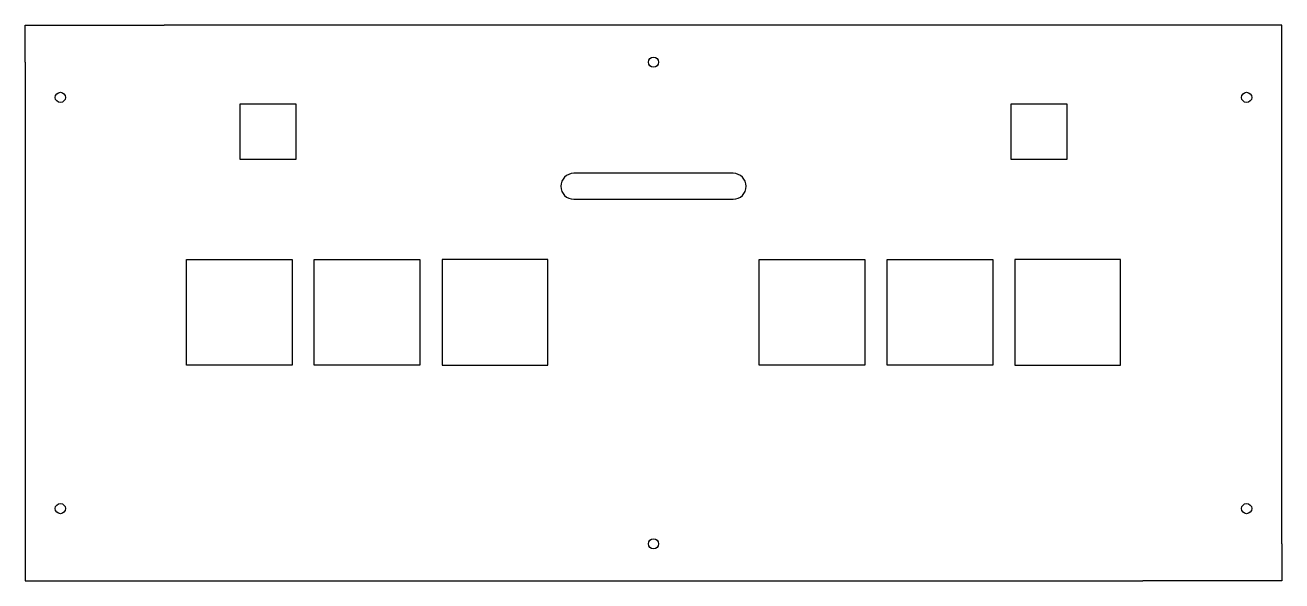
# Model space of a CAD drawing. Header units: millimetres. Extents: x -189 to 489, y 465 to 765.
import ezdxf

# ---------------------------------------------------------------- set-up
doc = ezdxf.new("R2010")
doc.units = ezdxf.units.MM
doc.layers.get('0').update_dxf_attribs({"linetype": 'CONTINUOUS'})

msp = doc.modelspace()

# ---------------------------------------------------------------- linework, layer by layer
for p, q in [((-189, 745), (-189, 765)), ((-189, 765), (-113.94, 765)), ((413.94, 765), (-113.94, 765)), ((489, 765), (413.94, 765)), ((489, 745), (489, 765)), ((-189, 745), (-189, 485)), ((489, 485), (489, 745)), ((-189, 485), (-189, 465)), ((489, 485), (489, 465)), ((-189, 465), (-110, 465)), ((-113.94, 465), (413.94, 465)), ((489, 465), (413.94, 465))]:
    msp.add_line(p, q)
for points in [[(-43, 692.5), (-73, 692.5), (-73, 722.5), (-43, 722.5)], [(373, 692.5), (343, 692.5), (343, 722.5), (373, 722.5)], [(-45, 638.5), (-45, 581.5), (-102, 581.5), (-102, 638.5)], [(-33, 581.5), (-33, 638.5), (24, 638.5), (24, 581.5)], [(93, 638.5), (36, 638.5), (36, 581.5), (93, 581.5)], [(264, 638.5), (264, 581.5), (207, 581.5), (207, 638.5)], [(333, 581.5), (276, 581.5), (276, 638.5), (333, 638.5)], [(402, 638.5), (345, 638.5), (345, 581.5), (402, 581.5)]]:
    msp.add_lwpolyline(points, close=True)
msp.add_lwpolyline([(193, 685), (107, 685, 1), (107, 671), (193, 671, 1)], format="xyb", close=True)
for centre in [(150, 745), (-170, 726), (470, 726), (-170, 504), (470, 504), (150, 485)]:
    msp.add_circle(centre, 2.75)

doc.saveas('drawing.dxf')
